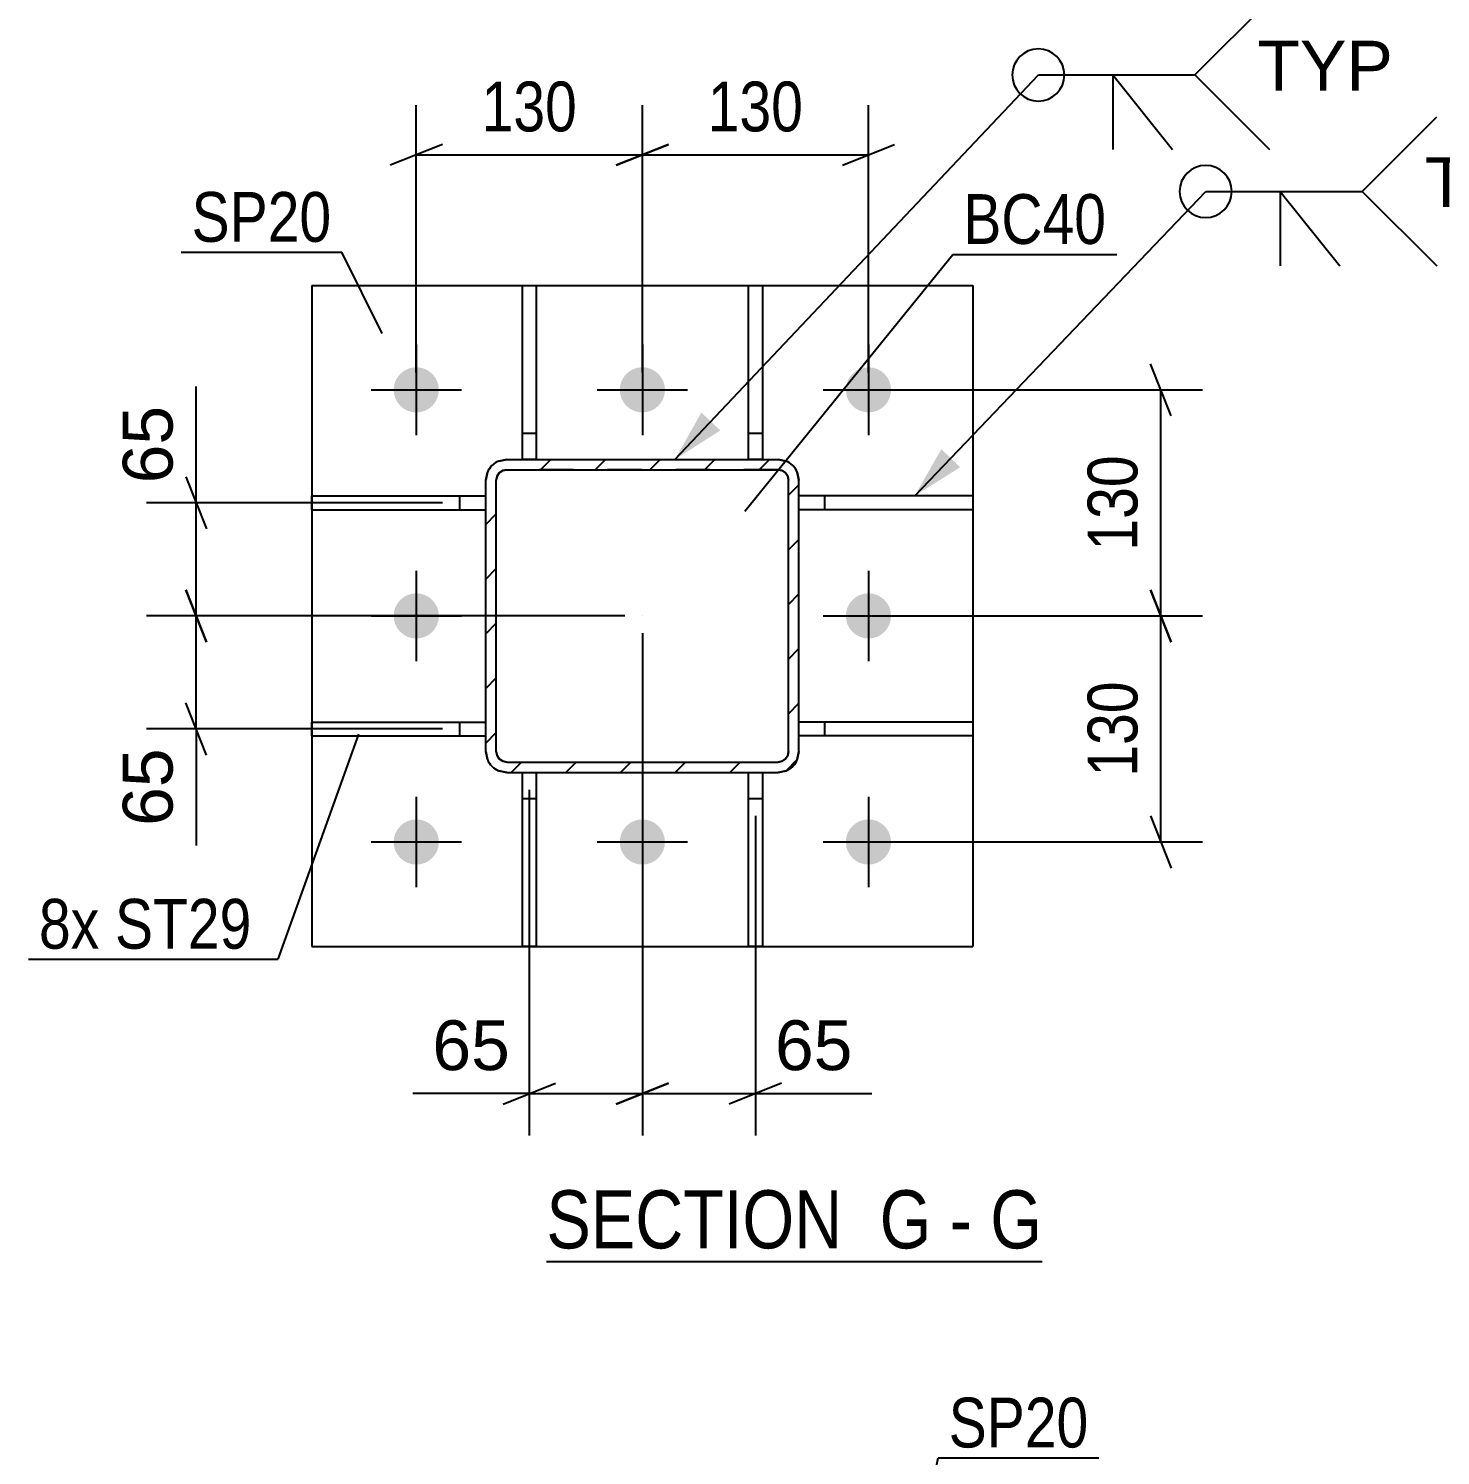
# Model space of a CAD drawing. Header units: millimetres. Extents: x 0 to 841, y 0 to 594.
# Drawn here: x 428.4 to 509.6, y 106 to 188.1 of the extents above; entities that cross this region are included whole.
import ezdxf

# ---------------------------------------------------------------- set-up
doc = ezdxf.new("R2010")
doc.units = ezdxf.units.MM
doc.linetypes.add('DXK_LINE_DOT2', pattern=[3.9198, 1.9599, -1.9599])
doc.linetypes.add('DXK_LINE_DOT3', pattern=[5.9187, 2.979, -0.9799, 0.9799, -0.9799])
doc.styles.add('Arial', font='ARIAL.TTF', dxfattribs={"height": 0.2})
doc.styles.add('Arial Narrow', font='ARIALN.TTF', dxfattribs={"height": 0.2})

# ---------------------------------------------------------------- blocks, each defined once
blk = doc.blocks.new('Unknown-318884472-19 - 16355')
at = {"color": 6, "linetype": 'Continuous'}
blk.add_line((458.159, 117.201), (486.66, 117.201), dxfattribs=at)
at = {"color": 0, "linetype": 'Continuous'}
for points in [[(476.267, 117.951), (476.267, 121.451), (458.159, 121.451), (458.159, 117.951)], [(480.301, 117.951), (480.301, 121.451), (477.317, 121.451), (477.317, 117.951)], [(482.626, 117.951), (482.626, 121.451), (481.351, 121.451), (481.351, 117.951)], [(486.66, 117.951), (486.66, 121.451), (483.676, 121.451), (483.676, 117.951)]]:
    blk.add_wipeout(points, dxfattribs=at)
at = {"color": 7, "linetype": 'Continuous', "style": 'Arial Narrow'}
for s, height, p in [('SECTION ', 3.3405, (458.159, 117.951)), ('G', 3.34, (477.317, 117.951)), ('G', 3.34, (483.676, 117.951)), ('-', 3.34, (481.351, 117.951))]:
    blk.add_text(s, height=height, dxfattribs=at).set_placement(p)
blk = doc.blocks.new('Part-318884472-16411 - 16355')
at = {"color": 2, "linetype": 'Continuous'}
for p, q in [((482.673, 148.22), (472.673, 148.22)), ((482.673, 148.22), (482.673, 147.42)), ((482.673, 147.42), (472.673, 147.42))]:
    blk.add_line(p, q, dxfattribs=at)
at = {"color": 7, "linetype": 'DXK_LINE_DOT2'}
for p, q in [((472.673, 147.42), (472.673, 148.22)), ((474.173, 147.42), (474.173, 148.22))]:
    blk.add_line(p, q, dxfattribs=at)
blk = doc.blocks.new('Part-318884472-16409 - 16355')
at = {"color": 2, "linetype": 'Continuous'}
for p, q in [((469.773, 163.32), (469.773, 173.32)), ((469.773, 173.32), (470.573, 173.32)), ((470.573, 173.32), (470.573, 163.32))]:
    blk.add_line(p, q, dxfattribs=at)
at = {"color": 7, "linetype": 'DXK_LINE_DOT2'}
for p, q in [((469.773, 164.82), (470.573, 164.82)), ((470.573, 163.32), (469.773, 163.32))]:
    blk.add_line(p, q, dxfattribs=at)
blk = doc.blocks.new('Part-318884472-16380 - 16355')
at = {"linetype": 'Continuous'}
h = blk.add_hatch(dxfattribs=at)
h.set_pattern_fill('', scale=0.7, style=0, pattern_type=0)
h.set_pattern_definition([(45, (471.9326, 145.4112), (-1.57154, 1.57154), [])])
h.paths.add_polyline_path([(471.473, 145.32), (471.933, 145.411), (472.322, 145.671), (472.582, 146.061), (472.673, 146.52), (472.673, 162.12), (472.582, 162.579), (472.322, 162.968), (471.933, 163.228), (471.473, 163.32), (455.873, 163.32), (455.414, 163.228), (455.025, 162.968), (454.765, 162.579), (454.673, 162.12), (454.673, 146.52), (454.765, 146.061), (455.025, 145.671), (455.414, 145.411), (455.873, 145.32)])
h.paths.add_polyline_path([(455.873, 145.92), (455.644, 145.966), (455.449, 146.096), (455.319, 146.29), (455.273, 146.52), (455.273, 162.12), (455.319, 162.349), (455.449, 162.544), (455.644, 162.674), (455.873, 162.72), (471.473, 162.72), (471.703, 162.674), (471.898, 162.544), (472.028, 162.349), (472.073, 162.12), (472.073, 146.52), (472.028, 146.29), (471.898, 146.096), (471.703, 145.966), (471.473, 145.92)])
at = {"color": 7, "linetype": 'DXK_LINE_DOT2'}
for p, q in [((455.414, 163.228), (455.873, 163.32)), ((455.873, 163.32), (471.473, 163.32)), ((471.473, 163.32), (471.933, 163.228)), ((454.673, 162.12), (454.765, 162.579)), ((455.449, 162.544), (455.319, 162.349)), ((455.644, 162.674), (455.449, 162.544)), ((455.873, 162.72), (455.644, 162.674)), ((471.473, 162.72), (455.873, 162.72)), ((471.703, 162.674), (471.473, 162.72)), ((471.898, 162.544), (471.703, 162.674)), ((472.028, 162.349), (471.898, 162.544)), ((472.582, 162.579), (472.673, 162.12)), ((454.673, 146.52), (454.673, 162.12)), ((455.319, 162.349), (455.273, 162.12)), ((455.273, 146.52), (455.273, 162.12)), ((472.073, 162.12), (472.028, 162.349)), ((472.073, 146.52), (472.073, 162.12)), ((472.673, 146.52), (472.673, 162.12)), ((454.765, 146.061), (454.673, 146.52)), ((455.273, 146.52), (455.319, 146.29)), ((455.319, 146.29), (455.449, 146.096)), ((455.449, 146.096), (455.644, 145.966)), ((471.703, 145.966), (471.898, 146.096)), ((471.898, 146.096), (472.028, 146.29)), ((472.028, 146.29), (472.073, 146.52)), ((472.673, 146.52), (472.582, 146.061)), ((455.873, 145.32), (455.414, 145.411)), ((455.644, 145.966), (455.873, 145.92)), ((455.873, 145.92), (471.473, 145.92)), ((455.873, 145.32), (471.473, 145.32)), ((471.473, 145.92), (471.703, 145.966)), ((471.933, 145.411), (471.473, 145.32))]:
    blk.add_line(p, q, dxfattribs=at)
at = {"color": 2, "linetype": 'Continuous'}
for p, q in [((455.873, 163.32), (455.414, 163.228)), ((455.873, 163.32), (471.473, 163.32)), ((471.933, 163.228), (471.473, 163.32)), ((454.765, 162.579), (454.673, 162.12)), ((455.319, 162.349), (455.449, 162.544)), ((455.449, 162.544), (455.644, 162.674)), ((455.644, 162.674), (455.873, 162.72)), ((455.873, 162.72), (471.473, 162.72)), ((471.473, 162.72), (471.703, 162.674)), ((471.703, 162.674), (471.898, 162.544)), ((471.898, 162.544), (472.028, 162.349)), ((472.673, 162.12), (472.582, 162.579)), ((454.673, 146.52), (454.673, 162.12)), ((455.273, 162.12), (455.319, 162.349)), ((455.273, 146.52), (455.273, 162.12)), ((472.028, 162.349), (472.073, 162.12)), ((472.073, 146.52), (472.073, 162.12)), ((472.673, 146.52), (472.673, 162.12)), ((454.673, 146.52), (454.765, 146.061)), ((455.319, 146.29), (455.273, 146.52)), ((455.449, 146.096), (455.319, 146.29)), ((455.644, 145.966), (455.449, 146.096)), ((471.898, 146.096), (471.703, 145.966)), ((472.028, 146.29), (471.898, 146.096)), ((472.073, 146.52), (472.028, 146.29)), ((472.582, 146.061), (472.673, 146.52)), ((455.414, 145.411), (455.873, 145.32)), ((455.873, 145.92), (455.644, 145.966)), ((455.873, 145.92), (471.473, 145.92)), ((455.873, 145.32), (471.473, 145.32)), ((471.703, 145.966), (471.473, 145.92)), ((471.473, 145.32), (471.933, 145.411))]:
    blk.add_line(p, q, dxfattribs=at)
at = {"color": 7, "linetype": 'DXK_LINE_DOT3'}
blk.add_line((463.673, 154.32), (463.673, 154.32), dxfattribs=at)
at = {"color": 7, "linetype": 'DXK_LINE_DOT2'}
for centre, start, end in [((455.873, 162.12), 112.5, 157.5), ((471.473, 162.12), 22.5, 67.5), ((455.873, 146.52), 202.5, 247.5), ((471.473, 146.52), 292.5, 337.5)]:
    blk.add_arc(centre, 1.2, start, end, dxfattribs=at)
at = {"color": 2, "linetype": 'Continuous'}
for centre, start, end in [((455.873, 162.12), 112.5, 157.5), ((471.473, 162.12), 22.5, 67.5), ((455.873, 146.52), 202.5, 247.5), ((471.473, 146.52), 292.5, 337.5)]:
    blk.add_arc(centre, 1.2, start, end, dxfattribs=at)
blk = doc.blocks.new('Part-318884472-16407 - 16355')
at = {"color": 2, "linetype": 'Continuous'}
for p, q in [((469.773, 135.32), (469.773, 145.32)), ((470.573, 145.32), (470.573, 135.32)), ((470.573, 135.32), (469.773, 135.32))]:
    blk.add_line(p, q, dxfattribs=at)
at = {"color": 7, "linetype": 'DXK_LINE_DOT2'}
for p, q in [((469.773, 145.32), (470.573, 145.32)), ((469.773, 143.82), (470.573, 143.82))]:
    blk.add_line(p, q, dxfattribs=at)
blk = doc.blocks.new('Part-318884472-16382 - 16355')
at = {"color": 2, "linetype": 'Continuous'}
for p, q in [((444.673, 173.32), (482.673, 173.32)), ((444.673, 173.32), (444.673, 135.32)), ((482.673, 173.32), (482.673, 135.32)), ((444.673, 135.32), (482.673, 135.32))]:
    blk.add_line(p, q, dxfattribs=at)
blk = doc.blocks.new('Part-318884472-16408 - 16355')
at = {"color": 2, "linetype": 'Continuous'}
for p, q in [((456.773, 135.32), (456.773, 145.32)), ((457.573, 145.32), (457.573, 135.32)), ((457.573, 135.32), (456.773, 135.32))]:
    blk.add_line(p, q, dxfattribs=at)
at = {"color": 7, "linetype": 'DXK_LINE_DOT2'}
for p, q in [((456.773, 145.32), (457.573, 145.32)), ((456.773, 143.82), (457.573, 143.82))]:
    blk.add_line(p, q, dxfattribs=at)
blk = doc.blocks.new('Part-318884472-16410 - 16355')
at = {"color": 2, "linetype": 'Continuous'}
for p, q in [((456.773, 163.32), (456.773, 173.32)), ((456.773, 173.32), (457.573, 173.32)), ((457.573, 173.32), (457.573, 163.32))]:
    blk.add_line(p, q, dxfattribs=at)
at = {"color": 7, "linetype": 'DXK_LINE_DOT2'}
for p, q in [((456.773, 164.82), (457.573, 164.82)), ((457.573, 163.32), (456.773, 163.32))]:
    blk.add_line(p, q, dxfattribs=at)
blk = doc.blocks.new('Part-318884472-16412 - 16355')
at = {"color": 2, "linetype": 'Continuous'}
for p, q in [((482.673, 161.22), (472.673, 161.22)), ((482.673, 161.22), (482.673, 160.42)), ((482.673, 160.42), (472.673, 160.42))]:
    blk.add_line(p, q, dxfattribs=at)
at = {"color": 7, "linetype": 'DXK_LINE_DOT2'}
for p, q in [((472.673, 160.42), (472.673, 161.22)), ((474.173, 160.42), (474.173, 161.22))]:
    blk.add_line(p, q, dxfattribs=at)
blk = doc.blocks.new('Part-318884472-16413 - 16355')
at = {"color": 2, "linetype": 'Continuous'}
for p, q in [((444.673, 147.42), (444.673, 148.22)), ((444.673, 148.22), (454.673, 148.22)), ((444.673, 147.42), (454.673, 147.42))]:
    blk.add_line(p, q, dxfattribs=at)
at = {"color": 7, "linetype": 'DXK_LINE_DOT2'}
for p, q in [((453.173, 147.42), (453.173, 148.22)), ((454.673, 147.42), (454.673, 148.22))]:
    blk.add_line(p, q, dxfattribs=at)
blk = doc.blocks.new('Part-318884472-16414 - 16355')
at = {"color": 2, "linetype": 'Continuous'}
for p, q in [((444.673, 160.42), (444.673, 161.22)), ((444.673, 161.22), (454.673, 161.22)), ((444.673, 160.42), (454.673, 160.42))]:
    blk.add_line(p, q, dxfattribs=at)
at = {"color": 7, "linetype": 'DXK_LINE_DOT2'}
for p, q in [((453.173, 160.42), (453.173, 161.22)), ((454.673, 160.42), (454.673, 161.22))]:
    blk.add_line(p, q, dxfattribs=at)
blk = doc.blocks.new('Bolt-318884472-16418 - 16355')
at = {"linetype": 'Continuous'}
for points in [[(451.973, 167.32, -1), (449.373, 167.32, -1)], [(464.973, 167.32, -1), (462.373, 167.32, -1)], [(477.973, 167.32, -1), (475.373, 167.32, -1)], [(451.973, 154.32, -1), (449.373, 154.32, -1)], [(477.973, 154.32, -1), (475.373, 154.32, -1)], [(451.973, 141.32, -1), (449.373, 141.32, -1)], [(464.973, 141.32, -1), (462.373, 141.32, -1)], [(477.973, 141.32, -1), (475.373, 141.32, -1)]]:
    blk.add_hatch(color=1, dxfattribs=at).paths.add_polyline_path(points)
at = {"color": 1, "linetype": 'Continuous'}
for p, q in [((450.673, 169.92), (450.673, 164.72)), ((463.673, 169.92), (463.673, 164.72)), ((476.673, 169.92), (476.673, 164.72)), ((448.073, 167.32), (453.273, 167.32)), ((461.073, 167.32), (466.273, 167.32)), ((474.073, 167.32), (479.273, 167.32)), ((450.673, 156.92), (450.673, 151.72)), ((476.673, 156.92), (476.673, 151.72)), ((448.073, 154.32), (453.273, 154.32)), ((474.073, 154.32), (479.273, 154.32)), ((450.673, 143.92), (450.673, 138.72)), ((463.673, 143.92), (463.673, 138.72)), ((476.673, 143.92), (476.673, 138.72)), ((448.073, 141.32), (453.273, 141.32)), ((461.073, 141.32), (466.273, 141.32)), ((474.073, 141.32), (479.273, 141.32))]:
    blk.add_line(p, q, dxfattribs=at)
blk = doc.blocks.new('StraightDimension-318884472-16648 - 16355')
at = {"color": 7, "linetype": 'Continuous'}
for p, q in [((463.673, 153.32), (463.673, 124.451)), ((457.173, 144.32), (457.173, 124.451)), ((455.673, 126.251), (458.673, 127.451)), ((465.173, 127.451), (462.173, 126.251)), ((457.173, 126.851), (450.476, 126.851)), ((457.173, 126.851), (450.476, 126.851)), ((457.173, 126.851), (463.673, 126.851))]:
    blk.add_line(p, q, dxfattribs=at)
at = {"color": 0}
blk.add_wipeout([(456.648, 127.601), (456.648, 131.801), (451.001, 131.801), (451.001, 127.601)], dxfattribs=at)
at = {"color": 3, "style": 'Arial'}
blk.add_text('65', height=2.8652, dxfattribs=at).set_placement((451.601, 128.201))
blk = doc.blocks.new('StraightDimension-318884472-16471 - 16355')
at = {"color": 7, "linetype": 'Continuous'}
for p, q in [((450.673, 168.32), (450.673, 183.683)), ((463.673, 168.32), (463.673, 183.683)), ((452.173, 181.433), (449.173, 180.233)), ((462.173, 180.233), (465.173, 181.433)), ((450.673, 180.833), (463.673, 180.833))]:
    blk.add_line(p, q, dxfattribs=at)
at = {"color": 0}
blk.add_wipeout([(460.516, 181.583), (460.516, 185.783), (453.831, 185.783), (453.831, 181.583)], dxfattribs=at)
at = {"color": 3, "style": 'Arial Narrow'}
blk.add_text('130', height=2.8633, dxfattribs=at).set_placement((454.431, 182.183))
blk = doc.blocks.new('StraightDimension-318884472-16662 - 16355')
at = {"color": 7, "linetype": 'Continuous'}
for p, q in [((437.414, 155.82), (438.614, 152.82)), ((462.673, 154.32), (435.164, 154.32)), ((438.014, 147.82), (438.014, 154.32)), ((438.614, 146.32), (437.414, 149.32)), ((452.173, 147.82), (435.164, 147.82)), ((438.014, 147.82), (438.014, 141.123)), ((438.014, 147.82), (438.014, 141.123))]:
    blk.add_line(p, q, dxfattribs=at)
at = {"color": 0}
blk.add_wipeout([(437.264, 147.295), (433.064, 147.295), (433.064, 141.648), (437.264, 141.648)], dxfattribs=at)
at = {"color": 3, "style": 'Arial'}
blk.add_text('65', height=2.8652, rotation=90.00021, dxfattribs=at).set_placement((436.664, 142.248))
blk = doc.blocks.new('StraightDimension-318884472-16460 - 16355')
at = {"color": 7, "linetype": 'Continuous'}
for p, q in [((494.087, 165.82), (492.887, 168.82)), ((477.673, 167.32), (495.887, 167.32)), ((493.487, 154.32), (493.487, 167.32)), ((492.887, 155.82), (494.087, 152.82)), ((477.673, 154.32), (495.887, 154.32))]:
    blk.add_line(p, q, dxfattribs=at)
at = {"color": 0}
blk.add_wipeout([(492.737, 164.162), (488.537, 164.162), (488.537, 157.478), (492.737, 157.478)], dxfattribs=at)
at = {"color": 3, "style": 'Arial Narrow'}
blk.add_text('130', height=2.8633, rotation=90.00021, dxfattribs=at).set_placement((492.137, 158.078))
blk = doc.blocks.new('StraightDimension-318884472-16461 - 16355')
at = {"color": 7, "linetype": 'Continuous'}
for p, q in [((494.087, 152.82), (492.887, 155.82)), ((477.673, 154.32), (495.887, 154.32)), ((493.487, 141.32), (493.487, 154.32)), ((492.887, 142.82), (494.087, 139.82)), ((477.673, 141.32), (495.887, 141.32))]:
    blk.add_line(p, q, dxfattribs=at)
at = {"color": 0}
blk.add_wipeout([(492.737, 151.162), (488.537, 151.162), (488.537, 144.478), (492.737, 144.478)], dxfattribs=at)
at = {"color": 3, "style": 'Arial Narrow'}
blk.add_text('130', height=2.8633, rotation=90.00021, dxfattribs=at).set_placement((492.137, 145.078))
blk = doc.blocks.new('StraightDimension-318884472-16470 - 16355')
at = {"color": 7, "linetype": 'Continuous'}
for p, q in [((463.673, 168.32), (463.673, 183.683)), ((476.673, 168.32), (476.673, 183.683)), ((465.173, 181.433), (462.173, 180.233)), ((475.173, 180.233), (478.173, 181.433)), ((463.673, 180.833), (476.673, 180.833))]:
    blk.add_line(p, q, dxfattribs=at)
at = {"color": 0}
blk.add_wipeout([(473.516, 181.583), (473.516, 185.783), (466.831, 185.783), (466.831, 181.583)], dxfattribs=at)
at = {"color": 3, "style": 'Arial Narrow'}
blk.add_text('130', height=2.8633, dxfattribs=at).set_placement((467.431, 182.183))
blk = doc.blocks.new('StraightDimension-318884472-16647 - 16355')
at = {"color": 7, "linetype": 'Continuous'}
for p, q in [((463.673, 153.32), (463.673, 124.451)), ((470.173, 142.82), (470.173, 124.451)), ((462.173, 126.251), (465.173, 127.451)), ((471.673, 127.451), (468.673, 126.251)), ((463.673, 126.851), (470.173, 126.851)), ((470.173, 126.851), (476.87, 126.851)), ((470.173, 126.851), (476.87, 126.851))]:
    blk.add_line(p, q, dxfattribs=at)
at = {"color": 0}
blk.add_wipeout([(476.345, 127.601), (476.345, 131.801), (470.698, 131.801), (470.698, 127.601)], dxfattribs=at)
at = {"color": 3, "style": 'Arial'}
blk.add_text('65', height=2.8652, dxfattribs=at).set_placement((471.298, 128.201))
blk = doc.blocks.new('StraightDimension-318884472-16661 - 16355')
at = {"color": 7, "linetype": 'Continuous'}
for p, q in [((438.014, 160.82), (438.014, 167.517)), ((438.014, 160.82), (438.014, 167.517)), ((437.414, 162.32), (438.614, 159.32)), ((452.173, 160.82), (435.164, 160.82)), ((438.014, 154.32), (438.014, 160.82)), ((438.614, 152.82), (437.414, 155.82)), ((462.673, 154.32), (435.164, 154.32))]:
    blk.add_line(p, q, dxfattribs=at)
at = {"color": 0}
blk.add_wipeout([(437.264, 166.992), (433.064, 166.992), (433.064, 161.345), (437.264, 161.345)], dxfattribs=at)
at = {"color": 3, "style": 'Arial'}
blk.add_text('65', height=2.8652, rotation=90.00021, dxfattribs=at).set_placement((436.664, 161.945))
blk = doc.blocks.new('Mark-318884472-16640 - 16355')
at = {"color": 30, "linetype": 'Continuous'}
for p in [(437.155, 175.233), (448.717, 170.568)]:
    blk.add_line(p, (446.394, 175.233), dxfattribs=at)
at = {"color": 0}
blk.add_wipeout([(445.794, 175.833), (445.794, 178.833), (437.755, 178.833), (437.755, 175.833)], dxfattribs=at)
blk.add_wipeout([(445.794, 175.833), (445.794, 178.833), (437.755, 178.833), (437.755, 175.833)], dxfattribs=at)
at = {"color": 3, "style": 'Arial Narrow'}
blk.add_text('SP20', height=2.8633, dxfattribs=at).set_placement((437.755, 175.833))
blk = doc.blocks.new('Mark-318884472-16540 - 16355')
at = {"color": 30, "linetype": 'Continuous'}
for p, q in [((469.573, 160.347), (481.527, 175.11)), ((481.527, 175.11), (490.948, 175.11))]:
    blk.add_line(p, q, dxfattribs=at)
at = {"color": 0}
blk.add_wipeout([(490.348, 175.71), (490.348, 178.71), (482.127, 178.71), (482.127, 175.71)], dxfattribs=at)
blk.add_wipeout([(490.348, 175.71), (490.348, 178.71), (482.127, 178.71), (482.127, 175.71)], dxfattribs=at)
at = {"color": 3, "style": 'Arial Narrow'}
blk.add_text('BC40', height=2.8633, dxfattribs=at).set_placement((482.127, 175.71))
blk = doc.blocks.new('MarkSet-318884472-16605 - 16355')
at = {"color": 30, "linetype": 'Continuous'}
for p in [(447.356, 147.517), (428.379, 134.585)]:
    blk.add_line(p, (442.705, 134.585), dxfattribs=at)
at = {"color": 0}
for points in [[(432.451, 135.185), (432.451, 138.185), (428.979, 138.185), (428.979, 135.185)], [(441.205, 135.185), (441.205, 138.185), (433.351, 138.185), (433.351, 135.185)]]:
    blk.add_wipeout(points, dxfattribs=at)
for points in [[(432.451, 135.185), (432.451, 138.185), (428.979, 138.185), (428.979, 135.185)], [(441.205, 135.185), (441.205, 138.185), (433.351, 138.185), (433.351, 135.185)]]:
    blk.add_wipeout(points, dxfattribs=at)
at = {"color": 3, "style": 'Arial Narrow'}
for s, p in [('8x', (428.979, 135.185)), ('ST29', (433.351, 135.185))]:
    blk.add_text(s, height=2.8633, dxfattribs=at).set_placement(p)
blk = doc.blocks.new('WeldMark-318884472-16968 - 16355')
at = {"linetype": 'Continuous'}
blk.add_hatch(color=30, dxfattribs=at).paths.add_polyline_path([(468.155, 164.985), (465.549, 163.32), (467.065, 166.015)])
at = {"color": 30, "linetype": 'Continuous'}
for p, q in [((465.549, 163.32), (486.442, 185.427)), ((486.442, 185.427), (495.442, 185.427))]:
    blk.add_line(p, q, dxfattribs=at)
at = {"color": 3, "linetype": 'Continuous'}
for q in [(494.156, 181.141), (490.728, 181.141)]:
    blk.add_line((490.728, 185.427), q, dxfattribs=at)
for start, end in [(90, 270), (270, 90)]:
    blk.add_arc((486.442, 185.427), 1.5, start, end, dxfattribs=at)
at = {"color": 0, "linetype": 'Continuous'}
blk.add_wipeout([(506.817, 184.527), (506.817, 187.527), (499.042, 187.527), (499.042, 184.527)], dxfattribs=at)
blk.add_wipeout([(506.817, 184.527), (506.817, 187.527), (499.042, 187.527), (499.042, 184.527)], dxfattribs=at)
at = {"color": 3, "linetype": 'Continuous'}
for q in [(499.728, 189.713), (499.728, 181.141)]:
    blk.add_line((495.442, 185.427), q, dxfattribs=at)
at = {"color": 3, "linetype": 'Continuous', "style": 'Arial'}
blk.add_text('TYP', height=2.8652, dxfattribs=at).set_placement((499.042, 184.527))
blk = doc.blocks.new('WeldMark-318884472-16981 - 16355')
at = {"linetype": 'Continuous'}
blk.add_hatch(color=30, dxfattribs=at).paths.add_polyline_path([(481.946, 162.871), (479.332, 161.22), (480.862, 163.907)])
at = {"color": 30, "linetype": 'Continuous'}
for p, q in [((479.332, 161.22), (496.064, 178.729)), ((496.064, 178.729), (505.064, 178.729))]:
    blk.add_line(p, q, dxfattribs=at)
at = {"color": 3, "linetype": 'Continuous'}
for q in [(503.778, 174.443), (500.35, 174.443)]:
    blk.add_line((500.35, 178.729), q, dxfattribs=at)
for start, end in [(90, 270), (270, 90)]:
    blk.add_arc((496.064, 178.729), 1.5, start, end, dxfattribs=at)
at = {"color": 0, "linetype": 'Continuous'}
blk.add_wipeout([(516.44, 177.829), (516.44, 180.829), (508.664, 180.829), (508.664, 177.829)], dxfattribs=at)
blk.add_wipeout([(516.44, 177.829), (516.44, 180.829), (508.664, 180.829), (508.664, 177.829)], dxfattribs=at)
at = {"color": 3, "linetype": 'Continuous'}
for q in [(509.35, 183.014), (509.35, 174.443)]:
    blk.add_line((505.064, 178.729), q, dxfattribs=at)
at = {"color": 3, "linetype": 'Continuous', "style": 'Arial'}
blk.add_text('TYP', height=2.8652, dxfattribs=at).set_placement((508.664, 177.829))
blk = doc.blocks.new('Mark-318884472-16882 - 16678')
at = {"color": 30, "linetype": 'Continuous'}
for p, q in [((478.449, 94.583), (480.688, 105.903)), ((480.688, 105.903), (489.927, 105.903))]:
    blk.add_line(p, q, dxfattribs=at)
at = {"color": 0}
blk.add_wipeout([(489.327, 106.503), (489.327, 109.503), (481.288, 109.503), (481.288, 106.503)], dxfattribs=at)
blk.add_wipeout([(489.327, 106.503), (489.327, 109.503), (481.288, 109.503), (481.288, 106.503)], dxfattribs=at)
at = {"color": 3, "style": 'Arial Narrow'}
blk.add_text('SP20', height=2.8633, dxfattribs=at).set_placement((481.288, 106.503))

msp = doc.modelspace()

# ---------------------------------------------------------------- block references
for name in ['Part-318884472-16382 - 16355', 'Part-318884472-16410 - 16355', 'Part-318884472-16409 - 16355', 'Bolt-318884472-16418 - 16355', 'Part-318884472-16380 - 16355', 'Part-318884472-16414 - 16355', 'Part-318884472-16412 - 16355', 'Part-318884472-16413 - 16355', 'Part-318884472-16411 - 16355', 'Part-318884472-16408 - 16355', 'Part-318884472-16407 - 16355', 'Unknown-318884472-19 - 16355', 'Mark-318884472-16882 - 16678']:
    msp.add_blockref(name, (0, 0))

# ---------------------------------------------------------------- next in the draw order: block references
for name in ['StraightDimension-318884472-16471 - 16355', 'Mark-318884472-16640 - 16355', 'StraightDimension-318884472-16460 - 16355', 'StraightDimension-318884472-16648 - 16355']:
    msp.add_blockref(name, (0, 0))

# ---------------------------------------------------------------- next in the draw order: block references
for name in ['StraightDimension-318884472-16470 - 16355', 'StraightDimension-318884472-16662 - 16355', 'StraightDimension-318884472-16461 - 16355']:
    msp.add_blockref(name, (0, 0))

# ---------------------------------------------------------------- next in the draw order: block references
for name in ['Mark-318884472-16540 - 16355', 'StraightDimension-318884472-16647 - 16355', 'MarkSet-318884472-16605 - 16355']:
    msp.add_blockref(name, (0, 0))

# ---------------------------------------------------------------- next in the draw order: block references
for name in ['WeldMark-318884472-16968 - 16355', 'StraightDimension-318884472-16661 - 16355']:
    msp.add_blockref(name, (0, 0))

# ---------------------------------------------------------------- next in the draw order: block references
msp.add_blockref('WeldMark-318884472-16981 - 16355', (0, 0))

doc.saveas('drawing.dxf')
